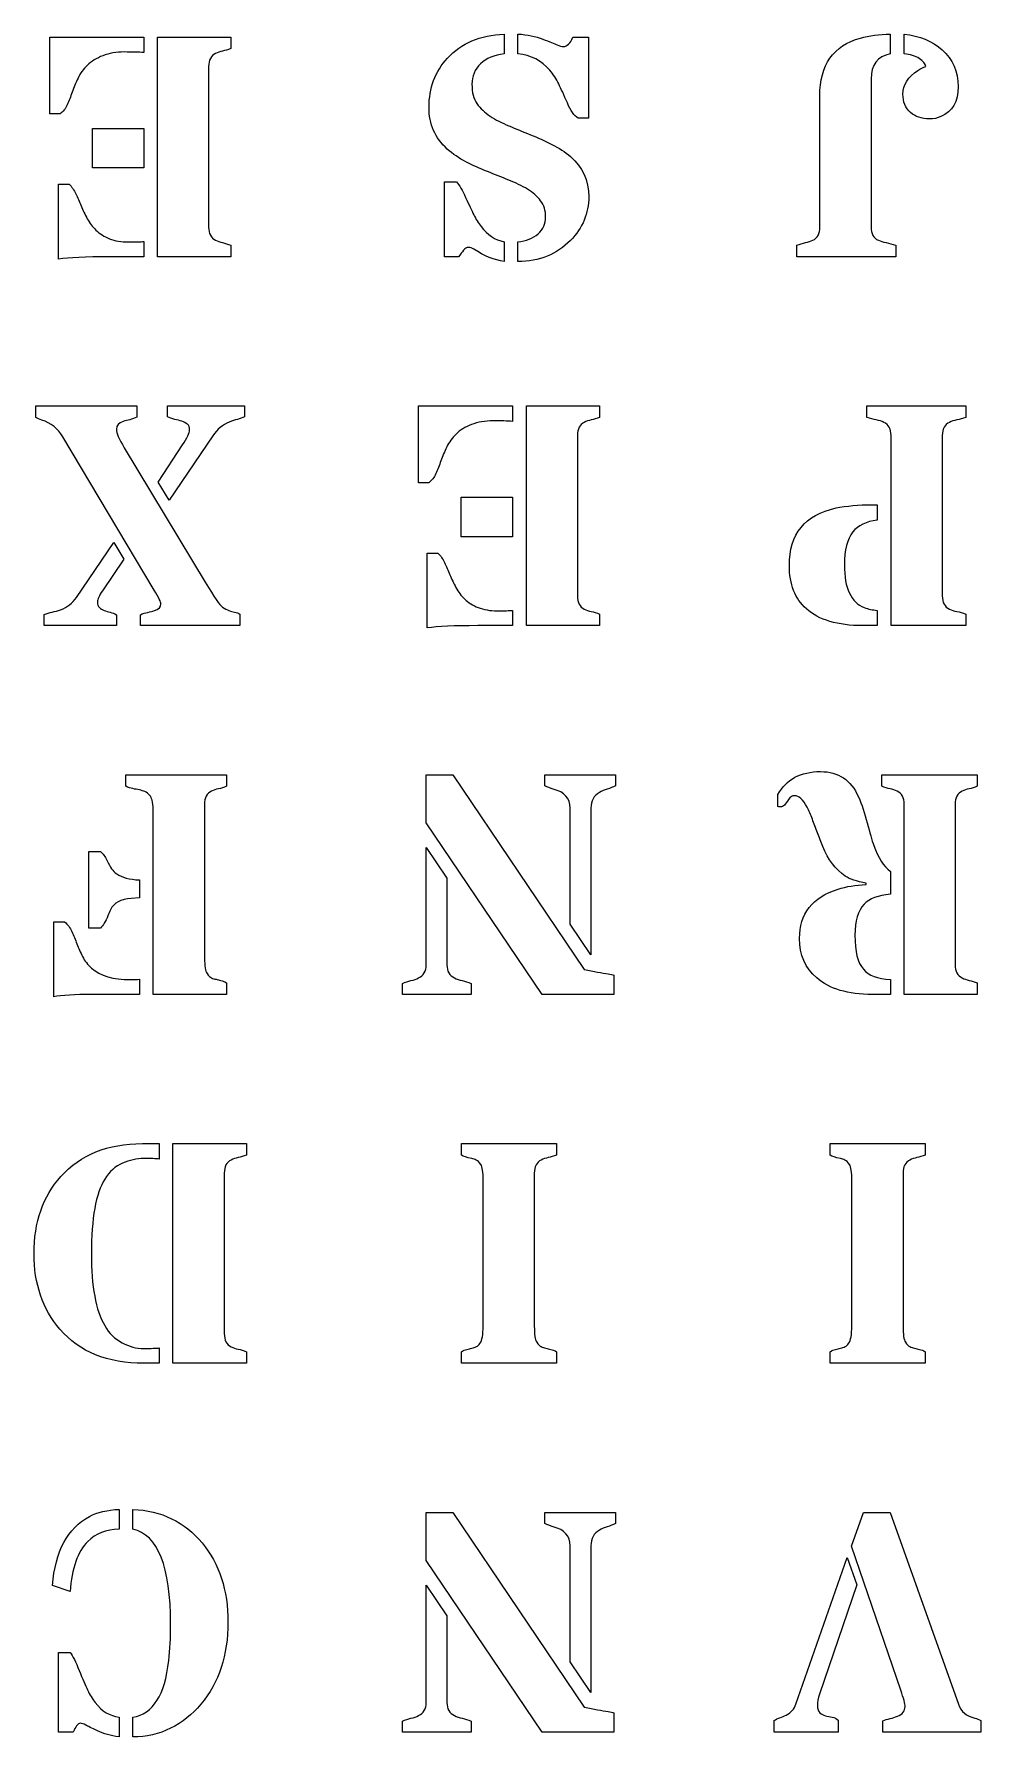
# Model space of a CAD drawing. Header units: millimetres. Extents: x -177 to 23, y -29 to 171.
# Drawn here: x -74.86 to -49.54, y 72.88 to 118.4 of the extents above; entities that cross this region are included whole.
import ezdxf

# ---------------------------------------------------------------- set-up
doc = ezdxf.new("R2010")
doc.units = ezdxf.units.MM
doc.layers.get('0').update_dxf_attribs({"linetype": 'CONTINUOUS'})

msp = doc.modelspace()

# ---------------------------------------------------------------- linework, layer by layer
for p, q in [((-62.288, 118.403), (-62.288, 117.874)), ((-61.92, 117.874), (-61.92, 118.403)), ((-51.961, 118.403), (-51.961, 117.874)), ((-51.593, 117.874), (-51.593, 118.403)), ((-74.441, 116.27), (-74.441, 118.32)), ((-74.441, 118.32), (-71.921, 118.32)), ((-71.921, 118.32), (-71.921, 117.907)), ((-71.553, 112.448), (-71.553, 118.32)), ((-71.553, 118.32), (-69.599, 118.32)), ((-69.599, 118.32), (-69.599, 118.014)), ((-60.449, 118.316), (-60.032, 118.316)), ((-60.032, 118.316), (-60.032, 116.155)), ((-70.189, 117.535), (-70.189, 113.241)), ((-52.474, 117.2), (-52.474, 113.241)), ((-53.845, 113.241), (-53.845, 116.75)), ((-74.16, 116.27), (-74.441, 116.27)), ((-60.032, 116.155), (-60.309, 116.155)), ((-74.206, 112.386), (-74.206, 114.386)), ((-74.206, 114.386), (-73.917, 114.386)), ((-63.879, 112.448), (-63.879, 114.452)), ((-63.879, 114.452), (-63.565, 114.452)), ((-71.921, 112.448), (-72.855, 112.448)), ((-71.921, 112.857), (-71.921, 112.448)), ((-69.599, 112.448), (-71.553, 112.448)), ((-69.599, 112.758), (-69.599, 112.448)), ((-63.507, 112.448), (-63.879, 112.448)), ((-62.288, 112.849), (-62.288, 112.32)), ((-61.92, 112.32), (-61.92, 112.849)), ((-54.457, 112.448), (-54.457, 112.758)), ((-51.812, 112.448), (-54.457, 112.448)), ((-51.812, 112.758), (-51.812, 112.448)), ((-74.811, 108.154), (-74.811, 108.46)), ((-74.811, 108.46), (-72.109, 108.46)), ((-72.109, 108.46), (-72.109, 108.162)), ((-71.291, 108.171), (-71.291, 108.46)), ((-71.291, 108.46), (-69.229, 108.46)), ((-69.229, 108.46), (-69.229, 108.171)), ((-64.581, 106.41), (-64.581, 108.46)), ((-64.581, 108.46), (-62.061, 108.46)), ((-62.061, 108.46), (-62.061, 108.047)), ((-61.693, 102.588), (-61.693, 108.46)), ((-61.693, 108.46), (-59.739, 108.46)), ((-59.739, 108.46), (-59.739, 108.154)), ((-52.585, 108.154), (-52.585, 108.46)), ((-52.585, 108.46), (-49.94, 108.46)), ((-49.94, 108.46), (-49.94, 108.154)), ((-71.642, 103.534), (-74.088, 107.638)), ((-70.076, 107.662), (-71.245, 105.939)), ((-60.329, 107.675), (-60.329, 103.381)), ((-51.94, 102.588), (-51.94, 107.675)), ((-50.569, 107.675), (-50.569, 103.381)), ((-72.448, 107.344), (-70.282, 103.753)), ((-71.543, 106.427), (-70.89, 107.419)), ((-71.245, 105.939), (-71.543, 106.427)), ((-64.3, 106.41), (-64.581, 106.41)), ((-52.445, 105.82), (-52.308, 105.82)), ((-52.308, 105.82), (-52.308, 105.406)), ((-73.725, 103.34), (-72.729, 104.815)), ((-72.729, 104.815), (-72.456, 104.365)), ((-72.456, 104.365), (-73.03, 103.518)), ((-64.346, 102.526), (-64.346, 104.526)), ((-64.346, 104.526), (-64.057, 104.526)), ((-74.584, 102.588), (-74.584, 102.89)), ((-72.658, 102.881), (-72.658, 102.588)), ((-72.014, 102.588), (-72.014, 102.881)), ((-69.353, 102.898), (-69.353, 102.588)), ((-62.061, 102.997), (-62.061, 102.588)), ((-59.739, 102.898), (-59.739, 102.588)), ((-52.308, 102.997), (-52.308, 102.588)), ((-49.94, 102.898), (-49.94, 102.588)), ((-72.658, 102.588), (-74.584, 102.588)), ((-69.353, 102.588), (-72.014, 102.588)), ((-62.061, 102.588), (-62.995, 102.588)), ((-59.739, 102.588), (-61.693, 102.588)), ((-52.308, 102.588), (-52.701, 102.588)), ((-49.94, 102.588), (-51.94, 102.588)), ((-72.406, 98.294), (-72.406, 98.6)), ((-72.406, 98.6), (-69.708, 98.6)), ((-69.708, 98.6), (-69.708, 98.294)), ((-64.371, 97.315), (-64.371, 98.6)), ((-64.371, 98.6), (-63.656, 98.6)), ((-63.656, 98.6), (-60.143, 93.393)), ((-61.201, 98.302), (-61.201, 98.6)), ((-61.201, 98.6), (-59.313, 98.6)), ((-59.313, 98.6), (-59.313, 98.302)), ((-52.184, 98.294), (-52.184, 98.6)), ((-52.184, 98.6), (-49.635, 98.6)), ((-49.635, 98.6), (-49.635, 98.294)), ((-54.965, 97.749), (-54.965, 98.071)), ((-71.671, 92.728), (-71.671, 97.592)), ((-70.299, 97.815), (-70.299, 93.707)), ((-60.52, 94.608), (-60.52, 97.712)), ((-59.966, 97.712), (-59.966, 93.786)), ((-51.589, 92.728), (-51.589, 97.815)), ((-50.226, 97.815), (-50.226, 93.521)), ((-61.272, 92.728), (-64.371, 97.315)), ((-73.39, 94.505), (-73.39, 96.55)), ((-73.39, 96.55), (-73.084, 96.55)), ((-64.371, 93.521), (-64.371, 96.658)), ((-64.371, 96.658), (-63.817, 95.84)), ((-72.039, 95.79), (-72.039, 95.315)), ((-63.817, 95.84), (-63.817, 93.521)), ((-52.606, 95.67), (-52.606, 95.707)), ((-51.957, 96.017), (-51.957, 95.41)), ((-72.039, 95.315), (-72.258, 95.298)), ((-74.332, 92.666), (-74.332, 94.666)), ((-74.332, 94.666), (-74.043, 94.666)), ((-73.084, 94.505), (-73.39, 94.505)), ((-59.966, 93.786), (-60.52, 94.608)), ((-72.039, 93.137), (-72.039, 92.728)), ((-69.708, 93.038), (-69.708, 92.728)), ((-65.007, 92.728), (-65.007, 93.021)), ((-63.172, 93.021), (-63.172, 92.728)), ((-59.35, 93.245), (-59.35, 92.728)), ((-51.957, 93.129), (-51.957, 92.728)), ((-49.635, 93.038), (-49.635, 92.728)), ((-72.039, 92.728), (-73.307, 92.728)), ((-69.708, 92.728), (-71.671, 92.728)), ((-63.172, 92.728), (-65.007, 92.728)), ((-59.35, 92.728), (-61.272, 92.728)), ((-51.957, 92.728), (-52.445, 92.728)), ((-49.635, 92.728), (-51.589, 92.728)), ((-71.962, 88.74), (-71.512, 88.74)), ((-71.512, 88.74), (-71.512, 88.327)), ((-71.144, 82.868), (-71.144, 88.74)), ((-71.144, 88.74), (-69.181, 88.74)), ((-69.181, 88.74), (-69.181, 88.434)), ((-63.431, 88.434), (-63.431, 88.74)), ((-63.431, 88.74), (-60.889, 88.74)), ((-60.889, 88.74), (-60.889, 88.434)), ((-53.571, 88.434), (-53.571, 88.74)), ((-53.571, 88.74), (-51.029, 88.74)), ((-51.029, 88.74), (-51.029, 88.434)), ((-69.772, 87.955), (-69.772, 83.661)), ((-61.48, 87.955), (-61.48, 83.864)), ((-51.62, 87.955), (-51.62, 83.864)), ((-62.848, 83.864), (-62.848, 87.748)), ((-52.988, 83.864), (-52.988, 87.748)), ((-71.512, 82.868), (-71.917, 82.868)), ((-71.512, 83.281), (-71.512, 82.868)), ((-69.181, 82.868), (-71.144, 82.868)), ((-69.181, 83.178), (-69.181, 82.868)), ((-63.431, 82.868), (-63.431, 83.178)), ((-60.889, 82.868), (-63.431, 82.868)), ((-60.889, 83.178), (-60.889, 82.868)), ((-53.571, 82.868), (-53.571, 83.178)), ((-51.029, 82.868), (-53.571, 82.868)), ((-51.029, 83.178), (-51.029, 82.868)), ((-72.586, 78.963), (-72.586, 78.434)), ((-72.218, 78.434), (-72.218, 78.963)), ((-64.371, 77.595), (-64.371, 78.88)), ((-64.371, 78.88), (-63.656, 78.88)), ((-63.656, 78.88), (-60.143, 73.673)), ((-61.201, 78.582), (-61.201, 78.88)), ((-61.201, 78.88), (-59.313, 78.88)), ((-59.313, 78.88), (-59.313, 78.582)), ((-52.998, 77.983), (-52.68, 78.88)), ((-52.68, 78.88), (-51.965, 78.88)), ((-51.965, 78.88), (-50.139, 73.752)), ((-60.52, 74.888), (-60.52, 77.992)), ((-59.966, 77.992), (-59.966, 74.066)), ((-51.68, 74.132), (-52.998, 77.983)), ((-61.272, 73.008), (-64.371, 77.595)), ((-54.482, 73.76), (-53.11, 77.678)), ((-53.11, 77.678), (-52.854, 76.942)), ((-64.371, 73.801), (-64.371, 76.938)), ((-64.371, 76.938), (-63.817, 76.12)), ((-52.854, 76.942), (-53.854, 74.02)), ((-73.892, 76.764), (-74.367, 76.925)), ((-63.817, 76.12), (-63.817, 73.801)), ((-74.206, 73.008), (-74.206, 75.14)), ((-74.206, 75.14), (-73.892, 75.14)), ((-59.966, 74.066), (-60.52, 74.888)), ((-72.586, 73.409), (-72.586, 72.88)), ((-72.218, 72.88), (-72.218, 73.409)), ((-65.007, 73.008), (-65.007, 73.301)), ((-63.172, 73.301), (-63.172, 73.008)), ((-59.35, 73.525), (-59.35, 73.008)), ((-55.064, 73.008), (-55.064, 73.318)), ((-53.354, 73.33), (-53.354, 73.008)), ((-52.164, 73.008), (-52.164, 73.31)), ((-49.536, 73.318), (-49.536, 73.008)), ((-73.813, 73.008), (-74.206, 73.008)), ((-63.172, 73.008), (-65.007, 73.008)), ((-59.35, 73.008), (-61.272, 73.008)), ((-53.354, 73.008), (-55.064, 73.008)), ((-49.536, 73.008), (-52.164, 73.008))]:
    msp.add_line(p, q)
for points in [[(-71.921, 114.824), (-73.297, 114.824), (-73.297, 115.882), (-71.921, 115.882)], [(-63.437, 106.022), (-62.061, 106.022), (-62.061, 104.964), (-63.437, 104.964)]]:
    msp.add_lwpolyline(points, close=True)
msp.add_arc((-70.243, 93.777), 2.842, 154.6751, 158.2203)
for points in [[(-63.8, 117.758), (-63.434, 118.157), (-62.93, 118.372), (-62.288, 118.403)], [(-52.759, 118.295), (-52.525, 118.359), (-52.259, 118.394), (-51.961, 118.403)], [(-51.593, 118.403), (-51.175, 118.356), (-50.834, 118.215), (-50.573, 117.981)], [(-60.705, 118.068), (-60.604, 118.068), (-60.518, 118.151), (-60.449, 118.316)], [(-53.845, 116.75), (-53.845, 117.579), (-53.483, 118.094), (-52.759, 118.295)], [(-70.003, 117.882), (-70.127, 117.821), (-70.189, 117.706), (-70.189, 117.535)], [(-61.065, 117.436), (-61.283, 117.695), (-61.568, 117.841), (-61.92, 117.874)], [(-51.961, 117.874), (-52.303, 117.805), (-52.474, 117.58), (-52.474, 117.2)], [(-51.221, 117.432), (-51.147, 117.478), (-51.077, 117.514), (-51.011, 117.539)], [(-70.189, 113.241), (-70.189, 113.068), (-70.127, 112.951), (-70.003, 112.89)], [(-62.904, 113.254), (-62.736, 113.033), (-62.531, 112.899), (-62.288, 112.849)], [(-54.031, 112.89), (-53.907, 112.948), (-53.845, 113.065), (-53.845, 113.241)], [(-52.474, 113.241), (-52.474, 113.065), (-52.409, 112.948), (-52.279, 112.89)], [(-72.855, 112.448), (-73.475, 112.448), (-73.925, 112.427), (-74.206, 112.386)], [(-62.288, 112.32), (-62.547, 112.361), (-62.817, 112.472), (-63.098, 112.651)], [(-60.511, 112.886), (-60.875, 112.514), (-61.345, 112.326), (-61.92, 112.32)], [(-74.654, 108.084), (-74.712, 108.103), (-74.764, 108.127), (-74.811, 108.154)], [(-74.088, 107.638), (-74.215, 107.853), (-74.404, 108.001), (-74.654, 108.084)], [(-69.638, 108.03), (-69.811, 107.959), (-69.957, 107.836), (-70.076, 107.662)], [(-60.143, 108.022), (-60.267, 107.961), (-60.329, 107.846), (-60.329, 107.675)], [(-51.94, 107.675), (-51.94, 107.846), (-52.004, 107.961), (-52.131, 108.022)], [(-50.379, 108.022), (-50.505, 107.961), (-50.569, 107.846), (-50.569, 107.675)], [(-53.412, 105.733), (-53.133, 105.791), (-52.811, 105.82), (-52.445, 105.82)], [(-52.308, 105.406), (-52.603, 105.373), (-52.821, 105.269), (-52.961, 105.092)], [(-74.15, 103.014), (-73.968, 103.08), (-73.826, 103.189), (-73.725, 103.34)], [(-60.329, 103.381), (-60.329, 103.208), (-60.267, 103.091), (-60.143, 103.03)], [(-50.569, 103.381), (-50.569, 103.208), (-50.505, 103.091), (-50.379, 103.03)], [(-52.701, 102.588), (-53.367, 102.588), (-53.869, 102.738), (-54.205, 103.039)], [(-52.655, 103.072), (-52.548, 103.03), (-52.432, 103.005), (-52.308, 102.997)], [(-62.995, 102.588), (-63.615, 102.588), (-64.065, 102.567), (-64.346, 102.526)], [(-70.113, 98.162), (-70.237, 98.101), (-70.299, 97.986), (-70.299, 97.815)], [(-60.974, 98.22), (-61.054, 98.242), (-61.13, 98.269), (-61.201, 98.302)], [(-60.52, 97.712), (-60.52, 97.968), (-60.671, 98.137), (-60.974, 98.22)], [(-59.739, 98.129), (-59.89, 98.044), (-59.966, 97.904), (-59.966, 97.712)], [(-51.589, 97.815), (-51.589, 97.986), (-51.651, 98.101), (-51.775, 98.162)], [(-50.04, 98.162), (-50.164, 98.101), (-50.226, 97.986), (-50.226, 97.815)], [(-53.164, 95.889), (-53.423, 96.068), (-53.624, 96.334), (-53.767, 96.687)], [(-52.403, 96.712), (-52.29, 96.389), (-52.142, 96.158), (-51.957, 96.017)], [(-72.642, 95.951), (-72.51, 95.858), (-72.309, 95.804), (-72.039, 95.79)], [(-53.358, 95.542), (-53.137, 95.614), (-52.887, 95.656), (-52.606, 95.67)], [(-52.606, 95.707), (-52.862, 95.749), (-53.048, 95.809), (-53.164, 95.889)], [(-72.258, 95.298), (-72.541, 95.279), (-72.726, 95.177), (-72.811, 94.993)], [(-51.957, 95.41), (-52.285, 95.38), (-52.519, 95.291), (-52.66, 95.145)], [(-72.882, 94.831), (-72.945, 94.683), (-73.012, 94.574), (-73.084, 94.505)], [(-64.573, 93.17), (-64.438, 93.234), (-64.371, 93.351), (-64.371, 93.521)], [(-63.817, 93.521), (-63.817, 93.351), (-63.75, 93.234), (-63.615, 93.17)], [(-60.143, 93.393), (-60.011, 93.369), (-59.894, 93.347), (-59.792, 93.327)], [(-59.792, 93.327), (-59.561, 93.289), (-59.413, 93.261), (-59.35, 93.245)], [(-52.68, 93.402), (-52.54, 93.236), (-52.299, 93.145), (-51.957, 93.129)], [(-50.226, 93.521), (-50.226, 93.348), (-50.164, 93.231), (-50.04, 93.17)], [(-69.989, 93.133), (-69.862, 93.108), (-69.769, 93.077), (-69.708, 93.038)], [(-52.445, 92.728), (-53.089, 92.728), (-53.582, 92.875), (-53.924, 93.17)], [(-73.307, 92.728), (-73.776, 92.728), (-74.117, 92.707), (-74.332, 92.666)], [(-74.14, 87.864), (-73.616, 88.448), (-72.891, 88.74), (-71.962, 88.74)], [(-63.154, 88.343), (-63.286, 88.371), (-63.378, 88.401), (-63.431, 88.434)], [(-53.294, 88.343), (-53.426, 88.371), (-53.518, 88.401), (-53.571, 88.434)], [(-69.586, 88.302), (-69.71, 88.241), (-69.772, 88.126), (-69.772, 87.955)], [(-61.294, 88.302), (-61.418, 88.241), (-61.48, 88.126), (-61.48, 87.955)], [(-51.434, 88.302), (-51.558, 88.241), (-51.62, 88.126), (-51.62, 87.955)], [(-71.917, 82.868), (-72.895, 82.868), (-73.644, 83.171), (-74.165, 83.777)], [(-62.935, 83.401), (-62.877, 83.484), (-62.848, 83.638), (-62.848, 83.864)], [(-53.075, 83.401), (-53.017, 83.484), (-52.988, 83.638), (-52.988, 83.864)], [(-69.772, 83.661), (-69.772, 83.488), (-69.71, 83.371), (-69.586, 83.31)], [(-74.367, 76.925), (-74.29, 77.846), (-73.961, 78.461), (-73.38, 78.773)], [(-73.38, 78.773), (-73.162, 78.888), (-72.897, 78.952), (-72.586, 78.963)], [(-72.218, 78.963), (-71.453, 78.93), (-70.834, 78.631), (-70.363, 78.066)], [(-72.586, 78.434), (-72.93, 78.428), (-73.209, 78.318), (-73.421, 78.103)], [(-71.206, 75.892), (-71.206, 77.438), (-71.543, 78.285), (-72.218, 78.434)], [(-60.974, 78.5), (-61.054, 78.522), (-61.13, 78.549), (-61.201, 78.582)], [(-60.52, 77.992), (-60.52, 78.248), (-60.671, 78.417), (-60.974, 78.5)], [(-59.739, 78.409), (-59.89, 78.324), (-59.966, 78.184), (-59.966, 77.992)], [(-73.421, 78.103), (-73.694, 77.833), (-73.851, 77.387), (-73.892, 76.764)], [(-71.256, 74.921), (-71.222, 75.213), (-71.206, 75.537), (-71.206, 75.892)], [(-72.218, 73.409), (-71.676, 73.494), (-71.355, 73.998), (-71.256, 74.921)], [(-73.222, 73.797), (-73.043, 73.569), (-72.831, 73.439), (-72.586, 73.409)], [(-64.573, 73.45), (-64.438, 73.514), (-64.371, 73.631), (-64.371, 73.801)], [(-63.817, 73.801), (-63.817, 73.631), (-63.75, 73.514), (-63.615, 73.45)], [(-54.746, 73.459), (-54.614, 73.525), (-54.526, 73.625), (-54.482, 73.76)], [(-50.139, 73.752), (-50.07, 73.559), (-49.924, 73.436), (-49.701, 73.384)], [(-60.143, 73.673), (-60.011, 73.649), (-59.894, 73.627), (-59.792, 73.607)], [(-59.792, 73.607), (-59.561, 73.569), (-59.413, 73.541), (-59.35, 73.525)], [(-49.701, 73.384), (-49.643, 73.37), (-49.588, 73.348), (-49.536, 73.318)]]:
    msp.add_open_spline(points, degree=3)
for points, knots in [([(-61.92, 118.403), (-61.664, 118.386), (-61.442, 118.341), (-61.255, 118.268), (-61.068, 118.195), (-60.94, 118.144), (-60.871, 118.113), (-60.802, 118.083), (-60.747, 118.068), (-60.705, 118.068)], [0, 0, 0, 0, 1, 1, 1, 2, 2, 2, 3, 3, 3, 3]), ([(-71.921, 117.907), (-72.059, 117.918), (-72.233, 117.923), (-72.446, 117.923), (-72.658, 117.923), (-72.849, 117.89), (-73.018, 117.824), (-73.187, 117.758), (-73.325, 117.673), (-73.431, 117.57), (-73.537, 117.467), (-73.621, 117.352), (-73.681, 117.225), (-73.742, 117.098), (-73.794, 116.974), (-73.838, 116.851), (-73.882, 116.728), (-73.927, 116.615), (-73.972, 116.512), (-74.018, 116.409), (-74.081, 116.328), (-74.16, 116.27)], [0, 0, 0, 0, 1, 1, 1, 2, 2, 2, 3, 3, 3, 4, 4, 4, 5, 5, 5, 6, 6, 6, 7, 7, 7, 7]), ([(-69.599, 118.014), (-69.673, 117.984), (-69.745, 117.961), (-69.886, 117.931), (-69.948, 117.91), (-70.003, 117.882)], [0, 0, 0, 0, 1, 1, 2, 2, 2, 2]), ([(-50.573, 117.981), (-50.286, 117.728), (-50.143, 117.4), (-50.143, 116.595), (-50.297, 116.328), (-50.606, 116.196), (-50.702, 116.155), (-50.804, 116.134), (-51.019, 116.134), (-51.115, 116.149), (-51.283, 116.206), (-51.356, 116.248), (-51.42, 116.303)], [1, 1, 1, 1, 2, 2, 3, 3, 3, 4, 4, 5, 5, 6, 6, 6, 6]), ([(-63.809, 115.328), (-64.134, 115.623), (-64.296, 115.994), (-64.296, 116.44), (-64.296, 116.963), (-64.131, 117.403), (-63.8, 117.758)], [8, 8, 8, 8, 9, 9, 9, 10, 10, 10, 10]), ([(-62.288, 117.874), (-62.555, 117.843), (-62.765, 117.755), (-63.071, 117.46), (-63.148, 117.277), (-63.148, 116.842), (-63.103, 116.67), (-62.924, 116.416), (-62.806, 116.305), (-62.514, 116.112), (-62.347, 116.025), (-61.973, 115.871), (-61.781, 115.792), (-61.39, 115.633), (-61.199, 115.547), (-60.824, 115.362), (-60.657, 115.253), (-60.511, 115.126)], [0, 0, 0, 0, 1, 1, 2, 2, 3, 3, 4, 4, 5, 5, 6, 6, 7, 7, 8, 8, 8, 8]), ([(-51.011, 117.539), (-51.027, 117.611), (-51.086, 117.68), (-51.186, 117.748), (-51.287, 117.815), (-51.423, 117.857), (-51.593, 117.874)], [0, 0, 0, 0, 1, 1, 1, 2, 2, 2, 2]), ([(-60.309, 116.155), (-60.411, 116.218), (-60.506, 116.354), (-60.685, 116.77), (-60.763, 116.939), (-60.892, 117.201), (-60.971, 117.323), (-61.065, 117.436)], [0, 0, 0, 0, 1, 1, 2, 2, 3, 3, 3, 3]), ([(-51.42, 116.303), (-51.555, 116.422), (-51.622, 116.587), (-51.622, 116.799), (-51.622, 117.047), (-51.489, 117.258), (-51.221, 117.432)], [6, 6, 6, 6, 7, 7, 7, 8, 8, 8, 8]), ([(-61.92, 112.849), (-61.697, 112.871), (-61.517, 112.943), (-61.245, 113.185), (-61.177, 113.334), (-61.177, 113.686), (-61.221, 113.832), (-61.4, 114.064), (-61.518, 114.166), (-61.81, 114.345), (-61.977, 114.427), (-62.351, 114.573), (-62.542, 114.649), (-62.931, 114.806), (-63.121, 114.892), (-63.496, 115.082), (-63.663, 115.196), (-63.809, 115.328)], [0, 0, 0, 0, 1, 1, 2, 2, 3, 3, 4, 4, 5, 5, 6, 6, 7, 7, 8, 8, 8, 8]), ([(-60.511, 115.126), (-60.186, 114.845), (-60.024, 114.488), (-60.024, 114.056), (-60.024, 113.612), (-60.186, 113.222), (-60.511, 112.886)], [8, 8, 8, 8, 9, 9, 9, 10, 10, 10, 10]), ([(-73.917, 114.386), (-73.848, 114.32), (-73.79, 114.236), (-73.743, 114.134), (-73.696, 114.032), (-73.649, 113.924), (-73.601, 113.81), (-73.552, 113.695), (-73.498, 113.581), (-73.437, 113.467), (-73.377, 113.352), (-73.298, 113.249), (-73.202, 113.157), (-73.105, 113.064), (-72.985, 112.989), (-72.84, 112.932), (-72.696, 112.874), (-72.527, 112.845), (-72.334, 112.845), (-72.141, 112.845), (-72.003, 112.849), (-71.921, 112.857)], [0, 0, 0, 0, 1, 1, 1, 2, 2, 2, 3, 3, 3, 4, 4, 4, 5, 5, 5, 6, 6, 6, 7, 7, 7, 7]), ([(-63.565, 114.452), (-63.488, 114.37), (-63.405, 114.231), (-63.229, 113.843), (-63.157, 113.688), (-63.044, 113.46), (-62.978, 113.353), (-62.904, 113.254)], [0, 0, 0, 0, 1, 1, 2, 2, 3, 3, 3, 3]), ([(-70.003, 112.89), (-69.948, 112.863), (-69.886, 112.841), (-69.745, 112.811), (-69.673, 112.788), (-69.599, 112.758)], [1, 1, 1, 1, 2, 2, 3, 3, 3, 3]), ([(-63.098, 112.651), (-63.148, 112.684), (-63.195, 112.7), (-63.241, 112.7), (-63.286, 112.7), (-63.329, 112.675), (-63.371, 112.624), (-63.412, 112.573), (-63.458, 112.514), (-63.507, 112.448)], [0, 0, 0, 0, 1, 1, 1, 2, 2, 2, 3, 3, 3, 3]), ([(-54.457, 112.758), (-54.377, 112.788), (-54.3, 112.812), (-54.151, 112.845), (-54.087, 112.865), (-54.031, 112.89)], [0, 0, 0, 0, 1, 1, 2, 2, 2, 2]), ([(-52.279, 112.89), (-52.221, 112.865), (-52.152, 112.845), (-52.071, 112.828), (-51.989, 112.812), (-51.903, 112.788), (-51.812, 112.758)], [0, 0, 0, 0, 1, 1, 1, 2, 2, 2, 2]), ([(-72.472, 108.047), (-72.596, 108.005), (-72.658, 107.937), (-72.658, 107.84), (-72.658, 107.741), (-72.588, 107.576), (-72.448, 107.344)], [0, 0, 0, 0, 1, 1, 1, 2, 2, 2, 2]), ([(-72.109, 108.162), (-72.169, 108.132), (-72.232, 108.109), (-72.297, 108.094), (-72.362, 108.079), (-72.42, 108.063), (-72.472, 108.047)], [0, 0, 0, 0, 1, 1, 1, 2, 2, 2, 2]), ([(-70.89, 107.419), (-70.763, 107.609), (-70.7, 107.74), (-70.7, 107.813), (-70.7, 107.886), (-70.719, 107.939), (-70.758, 107.972), (-70.796, 108.005), (-70.845, 108.032), (-70.904, 108.051), (-70.964, 108.07), (-71.028, 108.087), (-71.096, 108.103), (-71.165, 108.118), (-71.23, 108.14), (-71.291, 108.171)], [0, 0, 0, 0, 1, 1, 1, 2, 2, 2, 3, 3, 3, 4, 4, 4, 5, 5, 5, 5]), ([(-69.229, 108.171), (-69.287, 108.143), (-69.351, 108.12), (-69.491, 108.085), (-69.563, 108.061), (-69.638, 108.03)], [0, 0, 0, 0, 1, 1, 2, 2, 2, 2]), ([(-62.061, 108.047), (-62.199, 108.058), (-62.373, 108.063), (-62.586, 108.063), (-62.798, 108.063), (-62.989, 108.03), (-63.158, 107.964), (-63.327, 107.898), (-63.465, 107.813), (-63.571, 107.71), (-63.677, 107.607), (-63.761, 107.492), (-63.821, 107.365), (-63.882, 107.238), (-63.934, 107.114), (-63.978, 106.991), (-64.022, 106.868), (-64.067, 106.755), (-64.112, 106.652), (-64.158, 106.549), (-64.221, 106.468), (-64.3, 106.41)], [0, 0, 0, 0, 1, 1, 1, 2, 2, 2, 3, 3, 3, 4, 4, 4, 5, 5, 5, 6, 6, 6, 7, 7, 7, 7]), ([(-59.739, 108.154), (-59.813, 108.124), (-59.885, 108.101), (-60.026, 108.071), (-60.088, 108.05), (-60.143, 108.022)], [0, 0, 0, 0, 1, 1, 2, 2, 2, 2]), ([(-52.131, 108.022), (-52.188, 108.05), (-52.257, 108.071), (-52.414, 108.101), (-52.497, 108.124), (-52.585, 108.154)], [1, 1, 1, 1, 2, 2, 3, 3, 3, 3]), ([(-49.94, 108.154), (-50.023, 108.124), (-50.102, 108.101), (-50.254, 108.071), (-50.321, 108.05), (-50.379, 108.022)], [0, 0, 0, 0, 1, 1, 2, 2, 2, 2]), ([(-54.205, 103.039), (-54.508, 103.308), (-54.66, 103.694), (-54.66, 104.196), (-54.66, 105.041), (-54.244, 105.554), (-53.412, 105.733)], [1, 1, 1, 1, 2, 2, 2, 3, 3, 3, 3]), ([(-52.961, 105.092), (-53.113, 104.902), (-53.188, 104.609), (-53.188, 104.212), (-53.188, 103.589), (-53.011, 103.209), (-52.655, 103.072)], [1, 1, 1, 1, 2, 2, 2, 3, 3, 3, 3]), ([(-64.057, 104.526), (-63.988, 104.46), (-63.93, 104.376), (-63.883, 104.274), (-63.836, 104.172), (-63.789, 104.064), (-63.741, 103.95), (-63.692, 103.835), (-63.638, 103.721), (-63.577, 103.607), (-63.517, 103.492), (-63.438, 103.389), (-63.342, 103.297), (-63.245, 103.204), (-63.125, 103.129), (-62.98, 103.072), (-62.836, 103.014), (-62.667, 102.985), (-62.474, 102.985), (-62.281, 102.985), (-62.143, 102.989), (-62.061, 102.997)], [0, 0, 0, 0, 1, 1, 1, 2, 2, 2, 3, 3, 3, 4, 4, 4, 5, 5, 5, 6, 6, 6, 7, 7, 7, 7]), ([(-73.03, 103.518), (-73.118, 103.391), (-73.163, 103.293), (-73.163, 103.222), (-73.163, 103.152), (-73.145, 103.102), (-73.111, 103.072), (-73.076, 103.041), (-73.034, 103.016), (-72.985, 102.997), (-72.935, 102.978), (-72.881, 102.961), (-72.822, 102.946), (-72.762, 102.93), (-72.708, 102.909), (-72.658, 102.881)], [0, 0, 0, 0, 1, 1, 1, 2, 2, 2, 3, 3, 3, 4, 4, 4, 5, 5, 5, 5]), ([(-71.638, 102.989), (-71.522, 103.025), (-71.464, 103.085), (-71.464, 103.171), (-71.464, 103.215), (-71.523, 103.336), (-71.642, 103.534)], [2, 2, 2, 2, 3, 3, 3, 4, 4, 4, 4]), ([(-70.282, 103.753), (-70.04, 103.351), (-69.886, 103.128), (-69.82, 103.084), (-69.753, 103.04), (-69.696, 103.009), (-69.646, 102.991), (-69.596, 102.973), (-69.546, 102.959), (-69.495, 102.948), (-69.444, 102.937), (-69.397, 102.92), (-69.353, 102.898)], [0, 0, 0, 0, 1, 1, 1, 2, 2, 2, 3, 3, 3, 4, 4, 4, 4]), ([(-74.584, 102.89), (-74.518, 102.915), (-74.448, 102.935), (-74.299, 102.965), (-74.225, 102.986), (-74.15, 103.014)], [0, 0, 0, 0, 1, 1, 2, 2, 2, 2]), ([(-72.014, 102.881), (-71.948, 102.909), (-71.882, 102.93), (-71.749, 102.957), (-71.69, 102.972), (-71.638, 102.989)], [0, 0, 0, 0, 1, 1, 2, 2, 2, 2]), ([(-60.143, 103.03), (-60.088, 103.003), (-60.026, 102.981), (-59.885, 102.951), (-59.813, 102.928), (-59.739, 102.898)], [1, 1, 1, 1, 2, 2, 3, 3, 3, 3]), ([(-50.379, 103.03), (-50.321, 103.003), (-50.254, 102.981), (-50.102, 102.951), (-50.023, 102.928), (-49.94, 102.898)], [1, 1, 1, 1, 2, 2, 3, 3, 3, 3]), ([(-54.965, 98.071), (-54.737, 98.482), (-54.356, 98.687), (-53.825, 98.687), (-53.348, 98.687), (-53.011, 98.462), (-52.812, 98.013)], [0, 0, 0, 0, 1, 1, 1, 2, 2, 2, 2]), ([(-71.671, 97.592), (-71.671, 97.815), (-71.696, 97.96), (-71.747, 98.026), (-71.798, 98.092), (-71.846, 98.134), (-71.892, 98.152), (-71.937, 98.17), (-71.987, 98.184), (-72.041, 98.195), (-72.094, 98.206), (-72.152, 98.218), (-72.214, 98.23), (-72.276, 98.243), (-72.34, 98.264), (-72.406, 98.294)], [0, 0, 0, 0, 1, 1, 1, 2, 2, 2, 3, 3, 3, 4, 4, 4, 5, 5, 5, 5]), ([(-69.708, 98.294), (-69.782, 98.264), (-69.855, 98.241), (-69.995, 98.211), (-70.058, 98.19), (-70.113, 98.162)], [0, 0, 0, 0, 1, 1, 2, 2, 2, 2]), ([(-59.313, 98.302), (-59.382, 98.269), (-59.454, 98.242), (-59.53, 98.22), (-59.606, 98.198), (-59.675, 98.167), (-59.739, 98.129)], [0, 0, 0, 0, 1, 1, 1, 2, 2, 2, 2]), ([(-54.184, 97.732), (-54.294, 97.939), (-54.407, 98.042), (-54.523, 98.042), (-54.581, 98.042), (-54.633, 98.008), (-54.724, 97.873), (-54.761, 97.824), (-54.822, 97.76), (-54.856, 97.745), (-54.934, 97.745), (-54.957, 97.746), (-54.965, 97.749)], [5, 5, 5, 5, 6, 6, 6, 7, 7, 8, 8, 9, 9, 10, 10, 10, 10]), ([(-52.812, 98.013), (-52.721, 97.807), (-52.643, 97.573), (-52.511, 97.052), (-52.453, 96.852), (-52.403, 96.712)], [2, 2, 2, 2, 3, 3, 4, 4, 4, 4]), ([(-51.775, 98.162), (-51.833, 98.19), (-51.897, 98.211), (-52.038, 98.241), (-52.11, 98.264), (-52.184, 98.294)], [1, 1, 1, 1, 2, 2, 3, 3, 3, 3]), ([(-49.635, 98.294), (-49.709, 98.264), (-49.781, 98.241), (-49.922, 98.211), (-49.985, 98.19), (-50.04, 98.162)], [0, 0, 0, 0, 1, 1, 2, 2, 2, 2]), ([(-53.767, 96.687), (-53.817, 96.805), (-53.864, 96.926), (-53.955, 97.174), (-54, 97.296), (-54.088, 97.533), (-54.135, 97.639), (-54.184, 97.732)], [2, 2, 2, 2, 3, 3, 4, 4, 5, 5, 5, 5]), ([(-73.084, 96.55), (-73.015, 96.493), (-72.957, 96.414), (-72.908, 96.315), (-72.86, 96.216), (-72.819, 96.141), (-72.784, 96.09), (-72.75, 96.039), (-72.703, 95.993), (-72.642, 95.951)], [0, 0, 0, 0, 1, 1, 1, 2, 2, 2, 3, 3, 3, 3]), ([(-53.924, 93.17), (-54.233, 93.435), (-54.387, 93.786), (-54.387, 94.224), (-54.387, 94.885), (-54.044, 95.325), (-53.358, 95.542)], [1, 1, 1, 1, 2, 2, 2, 3, 3, 3, 3]), ([(-52.66, 95.145), (-52.825, 94.969), (-52.907, 94.691), (-52.907, 94.311), (-52.907, 93.878), (-52.832, 93.575), (-52.68, 93.402)], [1, 1, 1, 1, 2, 2, 2, 3, 3, 3, 3]), ([(-74.043, 94.666), (-73.96, 94.597), (-73.895, 94.511), (-73.849, 94.408), (-73.802, 94.305), (-73.756, 94.196), (-73.712, 94.081), (-73.668, 93.967), (-73.618, 93.853), (-73.561, 93.74), (-73.505, 93.628), (-73.424, 93.526), (-73.32, 93.435)], [0, 0, 0, 0, 1, 1, 1, 2, 2, 2, 3, 3, 3, 4, 4, 4, 4]), ([(-73.32, 93.435), (-73.091, 93.228), (-72.745, 93.125), (-72.282, 93.125), (-72.194, 93.125), (-72.113, 93.129), (-72.039, 93.137)], [0, 0, 0, 0, 1, 1, 1, 2, 2, 2, 2]), ([(-70.299, 93.707), (-70.299, 93.49), (-70.277, 93.35), (-70.189, 93.226), (-70.148, 93.187), (-70.074, 93.154), (-70.033, 93.141), (-69.989, 93.133)], [0, 0, 0, 0, 1, 1, 2, 2, 3, 3, 3, 3]), ([(-65.007, 93.021), (-64.93, 93.055), (-64.854, 93.08), (-64.778, 93.098), (-64.702, 93.116), (-64.634, 93.14), (-64.573, 93.17)], [0, 0, 0, 0, 1, 1, 1, 2, 2, 2, 2]), ([(-63.615, 93.17), (-63.554, 93.14), (-63.485, 93.116), (-63.408, 93.098), (-63.331, 93.08), (-63.252, 93.055), (-63.172, 93.021)], [0, 0, 0, 0, 1, 1, 1, 2, 2, 2, 2]), ([(-50.04, 93.17), (-49.985, 93.143), (-49.922, 93.121), (-49.781, 93.091), (-49.709, 93.068), (-49.635, 93.038)], [1, 1, 1, 1, 2, 2, 3, 3, 3, 3]), ([(-71.512, 88.327), (-71.6, 88.338), (-71.738, 88.343), (-72.112, 88.343), (-72.302, 88.301), (-72.685, 88.133), (-72.842, 87.992), (-72.966, 87.794)], [0, 0, 0, 0, 1, 1, 2, 2, 3, 3, 3, 3]), ([(-69.181, 88.434), (-69.256, 88.404), (-69.328, 88.381), (-69.468, 88.351), (-69.531, 88.33), (-69.586, 88.302)], [0, 0, 0, 0, 1, 1, 2, 2, 2, 2]), ([(-62.848, 87.748), (-62.848, 87.977), (-62.869, 88.122), (-62.912, 88.184), (-62.955, 88.246), (-62.995, 88.285), (-63.032, 88.302), (-63.069, 88.319), (-63.11, 88.332), (-63.154, 88.343)], [0, 0, 0, 0, 1, 1, 1, 2, 2, 2, 3, 3, 3, 3]), ([(-60.889, 88.434), (-60.964, 88.404), (-61.036, 88.381), (-61.177, 88.351), (-61.239, 88.33), (-61.294, 88.302)], [0, 0, 0, 0, 1, 1, 2, 2, 2, 2]), ([(-52.988, 87.748), (-52.988, 87.977), (-53.009, 88.122), (-53.052, 88.184), (-53.095, 88.246), (-53.135, 88.285), (-53.172, 88.302), (-53.209, 88.319), (-53.25, 88.332), (-53.294, 88.343)], [0, 0, 0, 0, 1, 1, 1, 2, 2, 2, 3, 3, 3, 3]), ([(-51.029, 88.434), (-51.104, 88.404), (-51.176, 88.381), (-51.317, 88.351), (-51.379, 88.33), (-51.434, 88.302)], [0, 0, 0, 0, 1, 1, 2, 2, 2, 2]), ([(-74.165, 83.777), (-74.627, 84.317), (-74.859, 84.992), (-74.859, 85.802), (-74.859, 86.642), (-74.619, 87.33), (-74.14, 87.864)], [1, 1, 1, 1, 2, 2, 2, 3, 3, 3, 3]), ([(-72.966, 87.794), (-73.206, 87.411), (-73.326, 86.747), (-73.326, 85.802), (-73.326, 84.923), (-73.207, 84.281), (-72.97, 83.876)], [3, 3, 3, 3, 4, 4, 4, 5, 5, 5, 5]), ([(-72.97, 83.876), (-72.849, 83.67), (-72.694, 83.516), (-72.313, 83.315), (-72.12, 83.265), (-71.726, 83.265), (-71.589, 83.27), (-71.512, 83.281)], [5, 5, 5, 5, 6, 6, 7, 7, 8, 8, 8, 8]), ([(-61.48, 83.864), (-61.48, 83.638), (-61.459, 83.494), (-61.416, 83.432), (-61.373, 83.37), (-61.334, 83.331), (-61.296, 83.314), (-61.259, 83.298), (-61.219, 83.284), (-61.174, 83.273), (-61.13, 83.262), (-61.084, 83.251), (-61.036, 83.24), (-60.988, 83.229), (-60.939, 83.208), (-60.889, 83.178)], [0, 0, 0, 0, 1, 1, 1, 2, 2, 2, 3, 3, 3, 4, 4, 4, 5, 5, 5, 5]), ([(-51.62, 83.864), (-51.62, 83.638), (-51.599, 83.494), (-51.556, 83.432), (-51.513, 83.37), (-51.474, 83.331), (-51.436, 83.314), (-51.399, 83.298), (-51.359, 83.284), (-51.314, 83.273), (-51.27, 83.262), (-51.224, 83.251), (-51.176, 83.24), (-51.128, 83.229), (-51.079, 83.208), (-51.029, 83.178)], [0, 0, 0, 0, 1, 1, 1, 2, 2, 2, 3, 3, 3, 4, 4, 4, 5, 5, 5, 5]), ([(-69.586, 83.31), (-69.531, 83.283), (-69.468, 83.261), (-69.328, 83.231), (-69.256, 83.208), (-69.181, 83.178)], [1, 1, 1, 1, 2, 2, 3, 3, 3, 3]), ([(-63.431, 83.178), (-63.381, 83.208), (-63.333, 83.229), (-63.286, 83.24), (-63.239, 83.251), (-63.194, 83.262), (-63.15, 83.273), (-63.106, 83.284), (-63.066, 83.298), (-63.03, 83.314), (-62.994, 83.331), (-62.962, 83.36), (-62.935, 83.401)], [0, 0, 0, 0, 1, 1, 1, 2, 2, 2, 3, 3, 3, 4, 4, 4, 4]), ([(-53.571, 83.178), (-53.521, 83.208), (-53.473, 83.229), (-53.426, 83.24), (-53.379, 83.251), (-53.334, 83.262), (-53.29, 83.273), (-53.246, 83.284), (-53.206, 83.298), (-53.17, 83.314), (-53.134, 83.331), (-53.102, 83.36), (-53.075, 83.401)], [0, 0, 0, 0, 1, 1, 1, 2, 2, 2, 3, 3, 3, 4, 4, 4, 4]), ([(-59.313, 78.582), (-59.382, 78.549), (-59.454, 78.522), (-59.53, 78.5), (-59.606, 78.478), (-59.675, 78.447), (-59.739, 78.409)], [0, 0, 0, 0, 1, 1, 1, 2, 2, 2, 2]), ([(-70.363, 78.066), (-69.903, 77.509), (-69.673, 76.804), (-69.673, 75.95), (-69.673, 75.066), (-69.914, 74.333), (-70.396, 73.752)], [1, 1, 1, 1, 2, 2, 2, 3, 3, 3, 3]), ([(-73.892, 75.14), (-73.823, 75.044), (-73.743, 74.883), (-73.652, 74.659), (-73.561, 74.434), (-73.486, 74.26), (-73.427, 74.136), (-73.368, 74.012), (-73.3, 73.899), (-73.222, 73.797)], [0, 0, 0, 0, 1, 1, 1, 2, 2, 2, 3, 3, 3, 3]), ([(-70.396, 73.752), (-70.625, 73.479), (-70.895, 73.266), (-71.517, 72.957), (-71.855, 72.88), (-72.218, 72.88)], [3, 3, 3, 3, 4, 4, 5, 5, 5, 5]), ([(-53.854, 74.02), (-53.89, 73.913), (-53.907, 73.814), (-53.907, 73.723), (-53.907, 73.632), (-53.887, 73.567), (-53.845, 73.527), (-53.804, 73.487), (-53.755, 73.459), (-53.697, 73.444), (-53.639, 73.429), (-53.578, 73.417), (-53.515, 73.407), (-53.452, 73.397), (-53.398, 73.372), (-53.354, 73.33)], [0, 0, 0, 0, 1, 1, 1, 2, 2, 2, 3, 3, 3, 4, 4, 4, 5, 5, 5, 5]), ([(-51.771, 73.434), (-51.633, 73.489), (-51.564, 73.576), (-51.564, 73.694), (-51.564, 73.763), (-51.603, 73.909), (-51.68, 74.132)], [2, 2, 2, 2, 3, 3, 3, 4, 4, 4, 4]), ([(-65.007, 73.301), (-64.93, 73.335), (-64.854, 73.36), (-64.778, 73.378), (-64.702, 73.396), (-64.634, 73.42), (-64.573, 73.45)], [0, 0, 0, 0, 1, 1, 1, 2, 2, 2, 2]), ([(-63.615, 73.45), (-63.554, 73.42), (-63.485, 73.396), (-63.408, 73.378), (-63.331, 73.36), (-63.252, 73.335), (-63.172, 73.301)], [0, 0, 0, 0, 1, 1, 1, 2, 2, 2, 2]), ([(-55.064, 73.318), (-55.018, 73.351), (-54.967, 73.377), (-54.912, 73.394), (-54.856, 73.412), (-54.801, 73.434), (-54.746, 73.459)], [0, 0, 0, 0, 1, 1, 1, 2, 2, 2, 2]), ([(-52.164, 73.31), (-52.1, 73.335), (-52.034, 73.355), (-51.896, 73.388), (-51.832, 73.409), (-51.771, 73.434)], [0, 0, 0, 0, 1, 1, 2, 2, 2, 2]), ([(-72.586, 72.88), (-72.812, 72.913), (-73.003, 72.967), (-73.158, 73.041), (-73.314, 73.116), (-73.42, 73.168), (-73.477, 73.198), (-73.533, 73.228), (-73.581, 73.244), (-73.619, 73.244), (-73.658, 73.244), (-73.691, 73.222), (-73.72, 73.178), (-73.749, 73.133), (-73.78, 73.077), (-73.813, 73.008)], [0, 0, 0, 0, 1, 1, 1, 2, 2, 2, 3, 3, 3, 4, 4, 4, 5, 5, 5, 5])]:
    msp.add_open_spline(points, degree=3, knots=knots)

doc.saveas('drawing.dxf')
